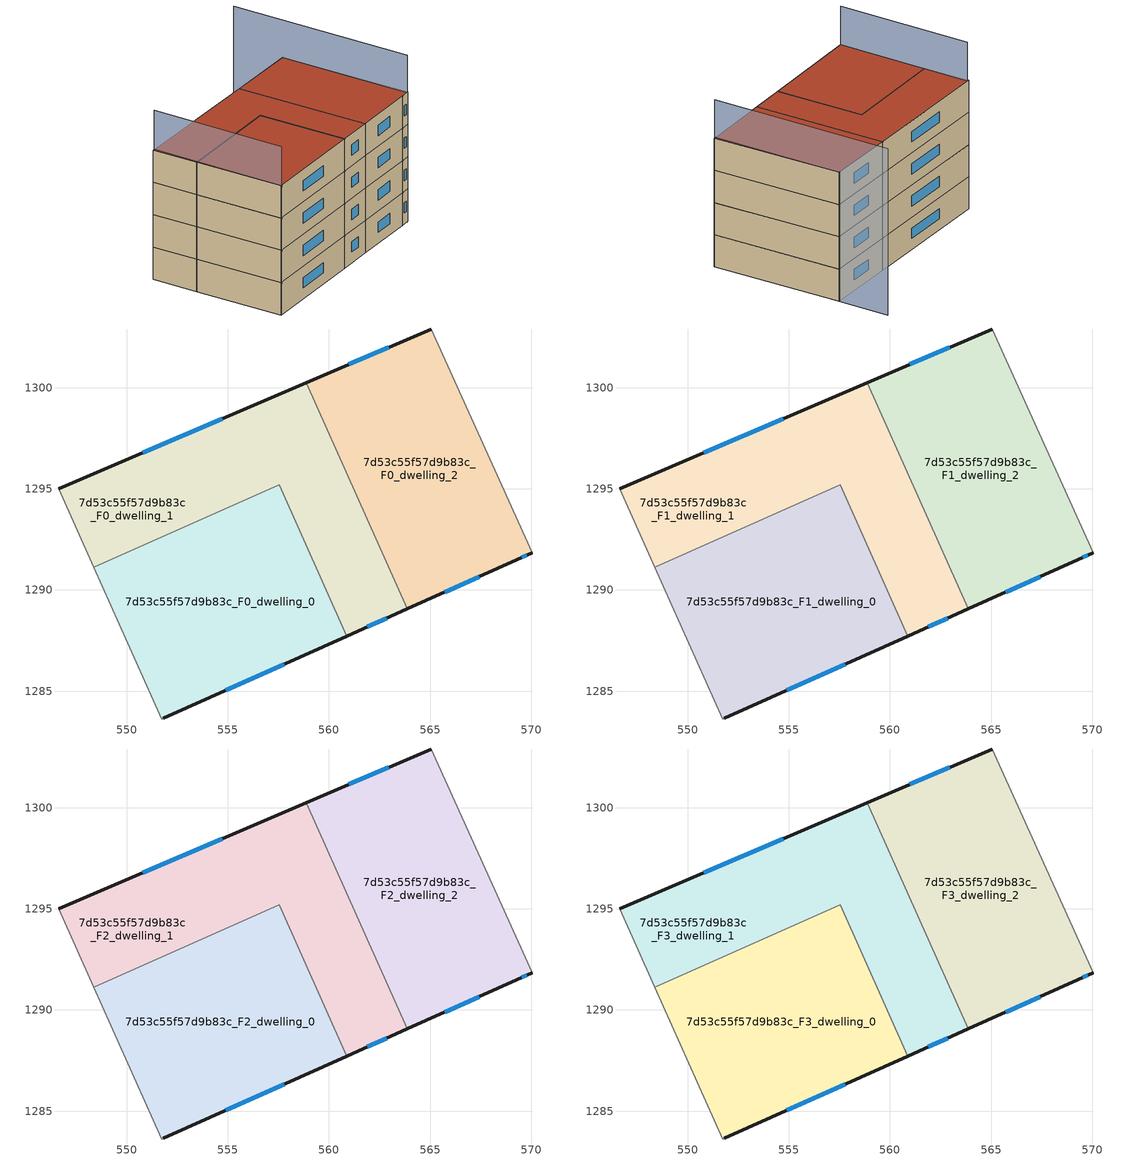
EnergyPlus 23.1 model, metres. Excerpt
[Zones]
7d53c55f57d9b83c_F0_dwelling_0
 floor ground (EU_floor_Construction): 557.53,1295.21 560.88,1287.72 551.8,1283.65 551.73,1283.62 548.38,1291.12 z0
 wall outside (EU_wall_Construction): 551.8,1283.65 560.88,1287.72 z0:3
 wall adiabatic (EU_wall_Construction): 548.38,1291.12 551.73,1283.62 551.8,1283.65 z0:3
 wall to 7d53c55f57d9b83c_F0_dwelling_1 (EU_wall_Construction): 560.88,1287.72 557.53,1295.21 548.38,1291.12 z0:3
 window (EU_Window_Construction): 554.89,1285.04 557.79,1286.34 z1.02:1.98
7d53c55f57d9b83c_F0_dwelling_1
 floor ground (EU_floor_Construction): 558.88,1300.25 563.88,1289.07 560.88,1287.72 557.53,1295.21 548.38,1291.12 546.64,1295 z0
 wall outside (EU_wall_Construction): 558.88,1300.25 546.64,1295 / 560.88,1287.72 563.88,1289.07 z0:3
 wall adiabatic (EU_wall_Construction): 546.64,1295 548.38,1291.12 z0:3
 wall to 7d53c55f57d9b83c_F0_dwelling_2 (EU_wall_Construction): 563.88,1289.07 558.88,1300.25 z0:3
 window (EU_Window_Construction): 554.71,1298.47 550.8,1296.79 / 561.9,1288.18 562.86,1288.61 z1.02:1.98
7d53c55f57d9b83c_F0_dwelling_2
 floor ground (EU_floor_Construction): 565.05,1302.9 570.05,1291.84 569.28,1291.49 563.88,1289.07 558.88,1300.25 z0
 wall outside (EU_wall_Construction): 563.88,1289.07 569.28,1291.49 570.05,1291.84 / 565.05,1302.9 558.88,1300.25 z0:3
 wall adiabatic (EU_wall_Construction): 570.05,1291.84 565.05,1302.9 z0:3
 window (EU_Window_Construction): 565.71,1289.89 567.44,1290.66 / 562.95,1302 560.98,1301.15 / 569.54,1291.61 569.79,1291.72 z1.02:1.98
7d53c55f57d9b83c_F1_dwelling_0
 floor to 7d53c55f57d9b83c_F0_dwelling_0 (EU_floor_Construction): 557.53,1295.21 560.88,1287.72 551.8,1283.65 551.73,1283.62 548.38,1291.12 z3
 wall outside (EU_wall_Construction): 551.8,1283.65 560.88,1287.72 z3:6
 wall adiabatic (EU_wall_Construction): 548.38,1291.12 551.73,1283.62 551.8,1283.65 z3:6
 wall to 7d53c55f57d9b83c_F1_dwelling_1 (EU_wall_Construction): 560.88,1287.72 557.53,1295.21 548.38,1291.12 z3:6
 window (EU_Window_Construction): 554.89,1285.04 557.79,1286.34 z4.02:4.98
7d53c55f57d9b83c_F1_dwelling_1
 floor to 7d53c55f57d9b83c_F0_dwelling_1 (EU_floor_Construction): 558.88,1300.25 563.88,1289.07 560.88,1287.72 557.53,1295.21 548.38,1291.12 546.64,1295 z3
 wall outside (EU_wall_Construction): 558.88,1300.25 546.64,1295 / 560.88,1287.72 563.88,1289.07 z3:6
 wall adiabatic (EU_wall_Construction): 546.64,1295 548.38,1291.12 z3:6
 wall to 7d53c55f57d9b83c_F1_dwelling_2 (EU_wall_Construction): 563.88,1289.07 558.88,1300.25 z3:6
 window (EU_Window_Construction): 554.71,1298.47 550.8,1296.79 / 561.9,1288.18 562.86,1288.61 z4.02:4.98
7d53c55f57d9b83c_F1_dwelling_2
 floor to 7d53c55f57d9b83c_F0_dwelling_2 (EU_floor_Construction): 565.05,1302.9 570.05,1291.84 569.28,1291.49 563.88,1289.07 558.88,1300.25 z3
 wall outside (EU_wall_Construction): 563.88,1289.07 569.28,1291.49 570.05,1291.84 / 565.05,1302.9 558.88,1300.25 z3:6
 wall adiabatic (EU_wall_Construction): 570.05,1291.84 565.05,1302.9 z3:6
 window (EU_Window_Construction): 565.71,1289.89 567.44,1290.66 / 562.95,1302 560.98,1301.15 / 569.54,1291.61 569.79,1291.72 z4.02:4.98
7d53c55f57d9b83c_F2_dwelling_0
 floor to 7d53c55f57d9b83c_F1_dwelling_0 (EU_floor_Construction): 557.53,1295.21 560.88,1287.72 551.8,1283.65 551.73,1283.62 548.38,1291.12 z6
 wall outside (EU_wall_Construction): 551.8,1283.65 560.88,1287.72 z6:9
 wall adiabatic (EU_wall_Construction): 548.38,1291.12 551.73,1283.62 551.8,1283.65 z6:9
 wall to 7d53c55f57d9b83c_F2_dwelling_1 (EU_wall_Construction): 560.88,1287.72 557.53,1295.21 548.38,1291.12 z6:9
 window (EU_Window_Construction): 554.89,1285.04 557.79,1286.34 z7.02:7.98
7d53c55f57d9b83c_F2_dwelling_1
 floor to 7d53c55f57d9b83c_F1_dwelling_1 (EU_floor_Construction): 558.88,1300.25 563.88,1289.07 560.88,1287.72 557.53,1295.21 548.38,1291.12 546.64,1295 z6
 wall outside (EU_wall_Construction): 558.88,1300.25 546.64,1295 / 560.88,1287.72 563.88,1289.07 z6:9
 wall adiabatic (EU_wall_Construction): 546.64,1295 548.38,1291.12 z6:9
 wall to 7d53c55f57d9b83c_F2_dwelling_2 (EU_wall_Construction): 563.88,1289.07 558.88,1300.25 z6:9
 window (EU_Window_Construction): 554.71,1298.47 550.8,1296.79 / 561.9,1288.18 562.86,1288.61 z7.02:7.98
7d53c55f57d9b83c_F2_dwelling_2
 floor to 7d53c55f57d9b83c_F1_dwelling_2 (EU_floor_Construction): 565.05,1302.9 570.05,1291.84 569.28,1291.49 563.88,1289.07 558.88,1300.25 z6
 wall outside (EU_wall_Construction): 563.88,1289.07 569.28,1291.49 570.05,1291.84 / 565.05,1302.9 558.88,1300.25 z6:9
 wall adiabatic (EU_wall_Construction): 570.05,1291.84 565.05,1302.9 z6:9
 window (EU_Window_Construction): 565.71,1289.89 567.44,1290.66 / 562.95,1302 560.98,1301.15 / 569.54,1291.61 569.79,1291.72 z7.02:7.98
7d53c55f57d9b83c_F3_dwelling_0
 floor to 7d53c55f57d9b83c_F2_dwelling_0 (EU_floor_Construction): 557.53,1295.21 560.88,1287.72 551.8,1283.65 551.73,1283.62 548.38,1291.12 z9
 wall outside (EU_wall_Construction): 551.8,1283.65 560.88,1287.72 z9:12
 wall adiabatic (EU_wall_Construction): 548.38,1291.12 551.73,1283.62 551.8,1283.65 z9:12
 wall to 7d53c55f57d9b83c_F3_dwelling_1 (EU_wall_Construction): 560.88,1287.72 557.53,1295.21 548.38,1291.12 z9:12
 window (EU_Window_Construction): 554.89,1285.04 557.79,1286.34 z10.02:10.98
 roof outside (EU_roof_Construction): 560.88,1287.72 557.53,1295.21 548.38,1291.12 551.73,1283.62 551.8,1283.65 z12
7d53c55f57d9b83c_F3_dwelling_1
 floor to 7d53c55f57d9b83c_F2_dwelling_1 (EU_floor_Construction): 558.88,1300.25 563.88,1289.07 560.88,1287.72 557.53,1295.21 548.38,1291.12 546.64,1295 z9
 wall outside (EU_wall_Construction): 558.88,1300.25 546.64,1295 / 560.88,1287.72 563.88,1289.07 z9:12
 wall adiabatic (EU_wall_Construction): 546.64,1295 548.38,1291.12 z9:12
 wall to 7d53c55f57d9b83c_F3_dwelling_2 (EU_wall_Construction): 563.88,1289.07 558.88,1300.25 z9:12
 window (EU_Window_Construction): 554.71,1298.47 550.8,1296.79 / 561.9,1288.18 562.86,1288.61 z10.02:10.98
 roof outside (EU_roof_Construction): 563.88,1289.07 558.88,1300.25 546.64,1295 548.38,1291.12 557.53,1295.21 560.88,1287.72 z12
7d53c55f57d9b83c_F3_dwelling_2
 floor to 7d53c55f57d9b83c_F2_dwelling_2 (EU_floor_Construction): 565.05,1302.9 570.05,1291.84 569.28,1291.49 563.88,1289.07 558.88,1300.25 z9
 wall outside (EU_wall_Construction): 563.88,1289.07 569.28,1291.49 570.05,1291.84 / 565.05,1302.9 558.88,1300.25 z9:12
 wall adiabatic (EU_wall_Construction): 570.05,1291.84 565.05,1302.9 z9:12
 window (EU_Window_Construction): 565.71,1289.89 567.44,1290.66 / 562.95,1302 560.98,1301.15 / 569.54,1291.61 569.79,1291.72 z10.02:10.98
 roof outside (EU_roof_Construction): 569.28,1291.49 570.05,1291.84 565.05,1302.9 558.88,1300.25 563.88,1289.07 z12
shading: 546.82,1295.08 551.73,1283.62 z0:15.6; 569.92,1291.72 563.15,1307.26 z0:15.5
[Building]
EU S2 Campaign: North Axis=0; Terrain=City; Solar Distribution=FullExterior
[Site:Location]
Vienna: Latitude=48; Longitude=16.5; Time Zone=1; Elevation=183
[SizingPeriod:WeatherFileDays]
AnnualSizingPeriod: Begin Month=1; Begin Day of Month=1; End Month=12; End Day of Month=31; Day of Week for Start Day=Monday; Use Weather File Daylight Saving Period=No; Use Weather File Rain and Snow Indicators=No
[MATERIAL]
EU_InternalMass_Material: Roughness=MediumRough; Thickness=0.1; Conductivity=1; Density=1800; Specific Heat=900; Thermal Absorptance=0.9; Solar Absorptance=0.7; Visible Absorptance=0.7
[MATERIAL:NOMASS] Roughness=MediumRough; Thermal Absorptance=0.9; Solar Absorptance=0.7; Visible Absorptance=0.7
Name | Thermal Resistance
EU_wall_NoMass | 0.942466
EU_roof_NoMass | 0.551687
EU_floor_NoMass | 0.66527
[WINDOWMATERIAL:SIMPLEGLAZINGSYSTEM]
EU_Window_SimpleGlazing: UFactor=2.03367; Solar Heat Gain Coefficient=0.65; Visible Transmittance=0.65
[CONSTRUCTION]
EU_wall_Construction: EU_wall_NoMass
EU_roof_Construction: EU_roof_NoMass
EU_floor_Construction: EU_floor_NoMass
EU_Window_Construction: EU_Window_SimpleGlazing
EU_InternalMass_Construction: EU_InternalMass_Material
[ZONE] Type=1; Multiplier=1; Ceiling Height=autocalculate; Floor Area=autocalculate; Part of Total Floor Area=Yes
Name | Volume
7d53c55f57d9b83c_F0_dwelling_0; 7d53c55f57d9b83c_F1_dwelling_0; 7d53c55f57d9b83c_F2_dwelling_0; 7d53c55f57d9b83c_F3_dwelling_0 | 246.809
7d53c55f57d9b83c_F0_dwelling_1 | 246.814
7d53c55f57d9b83c_F1_dwelling_1; 7d53c55f57d9b83c_F2_dwelling_1; 7d53c55f57d9b83c_F3_dwelling_1 | 246.817
7d53c55f57d9b83c_F0_dwelling_2 | 246.803
7d53c55f57d9b83c_F1_dwelling_2; 7d53c55f57d9b83c_F2_dwelling_2; 7d53c55f57d9b83c_F3_dwelling_2 | 246.802
[INTERNALMASS] Construction=EU_InternalMass_Construction
Name | Zone or ZoneList | Surface Area
7d53c55f57d9b83c_F0_dwelling_0_EU_InternalMass | 7d53c55f57d9b83c_F0_dwelling_0 | 82.2681
7d53c55f57d9b83c_F0_dwelling_1_EU_InternalMass | 7d53c55f57d9b83c_F0_dwelling_1 | 82.272
7d53c55f57d9b83c_F0_dwelling_2_EU_InternalMass | 7d53c55f57d9b83c_F0_dwelling_2 | 82.2708
7d53c55f57d9b83c_F1_dwelling_0_EU_InternalMass | 7d53c55f57d9b83c_F1_dwelling_0 | 82.2681
7d53c55f57d9b83c_F1_dwelling_1_EU_InternalMass | 7d53c55f57d9b83c_F1_dwelling_1 | 82.272
7d53c55f57d9b83c_F1_dwelling_2_EU_InternalMass | 7d53c55f57d9b83c_F1_dwelling_2 | 82.2708
7d53c55f57d9b83c_F2_dwelling_0_EU_InternalMass | 7d53c55f57d9b83c_F2_dwelling_0 | 82.2681
7d53c55f57d9b83c_F2_dwelling_1_EU_InternalMass | 7d53c55f57d9b83c_F2_dwelling_1 | 82.272
7d53c55f57d9b83c_F2_dwelling_2_EU_InternalMass | 7d53c55f57d9b83c_F2_dwelling_2 | 82.2708
7d53c55f57d9b83c_F3_dwelling_0_EU_InternalMass | 7d53c55f57d9b83c_F3_dwelling_0 | 82.2681
7d53c55f57d9b83c_F3_dwelling_1_EU_InternalMass | 7d53c55f57d9b83c_F3_dwelling_1 | 82.272
7d53c55f57d9b83c_F3_dwelling_2_EU_InternalMass | 7d53c55f57d9b83c_F3_dwelling_2 | 82.2708
[OTHEREQUIPMENT] Fuel Type=Electricity; Design Level Calculation Method=Watts/Area; Power per Zone Floor Area=1; Fraction Latent=0; Fraction Radiant=0; Fraction Lost=0; Carbon Dioxide Generation Rate=0; EndUse Subcategory=EU_Step8_InternalGains
Name | Zone or ZoneList or Space or SpaceList | Schedule
EU_Step8_InternalGain_7d53c55f57d9b83c_F0_dwelling_0_f000 | 7d53c55f57d9b83c_F0_dwelling_0 | EU_Step8_GainSchedule_7d53c55f57d9b83c_F0_dwelling_0_f000
EU_Step8_InternalGain_7d53c55f57d9b83c_F0_dwelling_1_f000 | 7d53c55f57d9b83c_F0_dwelling_1 | EU_Step8_GainSchedule_7d53c55f57d9b83c_F0_dwelling_1_f000
EU_Step8_InternalGain_7d53c55f57d9b83c_F0_dwelling_2_f000 | 7d53c55f57d9b83c_F0_dwelling_2 | EU_Step8_GainSchedule_7d53c55f57d9b83c_F0_dwelling_2_f000
EU_Step8_InternalGain_7d53c55f57d9b83c_F1_dwelling_0_f000 | 7d53c55f57d9b83c_F1_dwelling_0 | EU_Step8_GainSchedule_7d53c55f57d9b83c_F1_dwelling_0_f000
EU_Step8_InternalGain_7d53c55f57d9b83c_F1_dwelling_1_f000 | 7d53c55f57d9b83c_F1_dwelling_1 | EU_Step8_GainSchedule_7d53c55f57d9b83c_F1_dwelling_1_f000
EU_Step8_InternalGain_7d53c55f57d9b83c_F1_dwelling_2_f000 | 7d53c55f57d9b83c_F1_dwelling_2 | EU_Step8_GainSchedule_7d53c55f57d9b83c_F1_dwelling_2_f000
EU_Step8_InternalGain_7d53c55f57d9b83c_F2_dwelling_0_f000 | 7d53c55f57d9b83c_F2_dwelling_0 | EU_Step8_GainSchedule_7d53c55f57d9b83c_F2_dwelling_0_f000
EU_Step8_InternalGain_7d53c55f57d9b83c_F2_dwelling_1_f000 | 7d53c55f57d9b83c_F2_dwelling_1 | EU_Step8_GainSchedule_7d53c55f57d9b83c_F2_dwelling_1_f000
EU_Step8_InternalGain_7d53c55f57d9b83c_F2_dwelling_2_f000 | 7d53c55f57d9b83c_F2_dwelling_2 | EU_Step8_GainSchedule_7d53c55f57d9b83c_F2_dwelling_2_f000
EU_Step8_InternalGain_7d53c55f57d9b83c_F3_dwelling_0_f000 | 7d53c55f57d9b83c_F3_dwelling_0 | EU_Step8_GainSchedule_7d53c55f57d9b83c_F3_dwelling_0_f000
EU_Step8_InternalGain_7d53c55f57d9b83c_F3_dwelling_1_f000 | 7d53c55f57d9b83c_F3_dwelling_1 | EU_Step8_GainSchedule_7d53c55f57d9b83c_F3_dwelling_1_f000
EU_Step8_InternalGain_7d53c55f57d9b83c_F3_dwelling_2_f000 | 7d53c55f57d9b83c_F3_dwelling_2 | EU_Step8_GainSchedule_7d53c55f57d9b83c_F3_dwelling_2_f000
[ZONEVENTILATION:DESIGNFLOWRATE] Schedule=EU_AlwaysOn; Design Flow Rate Calculation Method=AirChanges/Hour; Air Changes per Hour=0.530523; Ventilation Type=Natural; Fan Pressure Rise=0; Fan Total Efficiency=1; Constant Term Coefficient=1; Temperature Term Coefficient=0; Velocity Term Coefficient=0; Velocity Squared Term Coefficient=0; Minimum Indoor Temperature=-100; Maximum Indoor Temperature=100; Delta Temperature=-100; Minimum Outdoor Temperature=-100; Maximum Outdoor Temperature=100; Maximum Wind Speed=40
Name | Zone or ZoneList or Space or SpaceList
EU_ConstantAir_7d53c55f57d9b83c_F0_dwelling_0 | 7d53c55f57d9b83c_F0_dwelling_0
EU_ConstantAir_7d53c55f57d9b83c_F0_dwelling_1 | 7d53c55f57d9b83c_F0_dwelling_1
EU_ConstantAir_7d53c55f57d9b83c_F0_dwelling_2 | 7d53c55f57d9b83c_F0_dwelling_2
EU_ConstantAir_7d53c55f57d9b83c_F1_dwelling_0 | 7d53c55f57d9b83c_F1_dwelling_0
EU_ConstantAir_7d53c55f57d9b83c_F1_dwelling_1 | 7d53c55f57d9b83c_F1_dwelling_1
EU_ConstantAir_7d53c55f57d9b83c_F1_dwelling_2 | 7d53c55f57d9b83c_F1_dwelling_2
EU_ConstantAir_7d53c55f57d9b83c_F2_dwelling_0 | 7d53c55f57d9b83c_F2_dwelling_0
EU_ConstantAir_7d53c55f57d9b83c_F2_dwelling_1 | 7d53c55f57d9b83c_F2_dwelling_1
EU_ConstantAir_7d53c55f57d9b83c_F2_dwelling_2 | 7d53c55f57d9b83c_F2_dwelling_2
EU_ConstantAir_7d53c55f57d9b83c_F3_dwelling_0 | 7d53c55f57d9b83c_F3_dwelling_0
EU_ConstantAir_7d53c55f57d9b83c_F3_dwelling_1 | 7d53c55f57d9b83c_F3_dwelling_1
EU_ConstantAir_7d53c55f57d9b83c_F3_dwelling_2 | 7d53c55f57d9b83c_F3_dwelling_2
[HVACTEMPLATE:THERMOSTAT] Constant Heating Setpoint=20; Constant Cooling Setpoint=50
EU_HeatOnly_7d53c55f57d9b83c_F0_dwelling_0; EU_HeatOnly_7d53c55f57d9b83c_F0_dwelling_1; EU_HeatOnly_7d53c55f57d9b83c_F0_dwelling_2; EU_HeatOnly_7d53c55f57d9b83c_F1_dwelling_0; EU_HeatOnly_7d53c55f57d9b83c_F1_dwelling_1; EU_HeatOnly_7d53c55f57d9b83c_F1_dwelling_2; EU_HeatOnly_7d53c55f57d9b83c_F2_dwelling_0; EU_HeatOnly_7d53c55f57d9b83c_F2_dwelling_1; EU_HeatOnly_7d53c55f57d9b83c_F2_dwelling_2; EU_HeatOnly_7d53c55f57d9b83c_F3_dwelling_0; EU_HeatOnly_7d53c55f57d9b83c_F3_dwelling_1; EU_HeatOnly_7d53c55f57d9b83c_F3_dwelling_2
[HVACTEMPLATE:ZONE:IDEALLOADSAIRSYSTEM] System Availability Schedule=EU_AlwaysOn; Maximum Heating Supply Air Temperature=50; Minimum Cooling Supply Air Temperature=13; Maximum Heating Supply Air Humidity Ratio=0.0156; Minimum Cooling Supply Air Humidity Ratio=0.0077; Heating Limit=NoLimit; Cooling Limit=NoLimit; Heating Availability Schedule=EU_AlwaysOn; Cooling Availability Schedule=EU_CoolingOff; Dehumidification Control Type=ConstantSensibleHeatRatio; Cooling Sensible Heat Ratio=0.7; Dehumidification Setpoint=60; Humidification Control Type=None; Humidification Setpoint=30; Outdoor Air Method=None; Outdoor Air Flow Rate per Person=0.00944; Outdoor Air Flow Rate per Zone Floor Area=0; Outdoor Air Flow Rate per Zone=0; Demand Controlled Ventilation Type=None; Outdoor Air Economizer Type=NoEconomizer; Heat Recovery Type=None; Sensible Heat Recovery Effectiveness=0.7; Latent Heat Recovery Effectiveness=0.65
Name | Template Thermostat
7d53c55f57d9b83c_F0_dwelling_0 | EU_HeatOnly_7d53c55f57d9b83c_F0_dwelling_0
7d53c55f57d9b83c_F0_dwelling_1 | EU_HeatOnly_7d53c55f57d9b83c_F0_dwelling_1
7d53c55f57d9b83c_F0_dwelling_2 | EU_HeatOnly_7d53c55f57d9b83c_F0_dwelling_2
7d53c55f57d9b83c_F1_dwelling_0 | EU_HeatOnly_7d53c55f57d9b83c_F1_dwelling_0
7d53c55f57d9b83c_F1_dwelling_1 | EU_HeatOnly_7d53c55f57d9b83c_F1_dwelling_1
7d53c55f57d9b83c_F1_dwelling_2 | EU_HeatOnly_7d53c55f57d9b83c_F1_dwelling_2
7d53c55f57d9b83c_F2_dwelling_0 | EU_HeatOnly_7d53c55f57d9b83c_F2_dwelling_0
7d53c55f57d9b83c_F2_dwelling_1 | EU_HeatOnly_7d53c55f57d9b83c_F2_dwelling_1
7d53c55f57d9b83c_F2_dwelling_2 | EU_HeatOnly_7d53c55f57d9b83c_F2_dwelling_2
7d53c55f57d9b83c_F3_dwelling_0 | EU_HeatOnly_7d53c55f57d9b83c_F3_dwelling_0
7d53c55f57d9b83c_F3_dwelling_1 | EU_HeatOnly_7d53c55f57d9b83c_F3_dwelling_1
7d53c55f57d9b83c_F3_dwelling_2 | EU_HeatOnly_7d53c55f57d9b83c_F3_dwelling_2
[SIZING:ZONE] Zone Cooling Design Supply Air Temperature Input Method=SupplyAirTemperature; Zone Cooling Design Supply Air Temperature=13; Zone Heating Design Supply Air Temperature Input Method=SupplyAirTemperature; Zone Heating Design Supply Air Temperature=50; Zone Cooling Design Supply Air Humidity Ratio=0.008; Zone Heating Design Supply Air Humidity Ratio=0.008; Cooling Design Air Flow Method=DesignDay; Cooling Design Air Flow Rate=0; Cooling Minimum Air Flow per Zone Floor Area=0.000762; Cooling Minimum Air Flow=0; Cooling Minimum Air Flow Fraction=0.2; Heating Design Air Flow Method=DesignDay; Heating Design Air Flow Rate=0; Heating Maximum Air Flow per Zone Floor Area=0.002032; Heating Maximum Air Flow=0.141576; Heating Maximum Air Flow Fraction=0.3; Account for Dedicated Outdoor Air System=No; Dedicated Outdoor Air System Control Strategy=NeutralSupplyAir; Dedicated Outdoor Air Low Setpoint Temperature for Design=autosize; Dedicated Outdoor Air High Setpoint Temperature for Design=autosize; Zone Load Sizing Method=Sensible Load Only No Latent Load; Zone Latent Cooling Design Supply Air Humidity Ratio Input Method=HumidityRatioDifference; Zone Cooling Design Supply Air Humidity Ratio Difference=0.005; Zone Latent Heating Design Supply Air Humidity Ratio Input Method=HumidityRatioDifference; Zone Humidification Design Supply Air Humidity Ratio Difference=0.005
7d53c55f57d9b83c_F0_dwelling_0; 7d53c55f57d9b83c_F0_dwelling_1; 7d53c55f57d9b83c_F0_dwelling_2; 7d53c55f57d9b83c_F1_dwelling_0; 7d53c55f57d9b83c_F1_dwelling_1; 7d53c55f57d9b83c_F1_dwelling_2; 7d53c55f57d9b83c_F2_dwelling_0; 7d53c55f57d9b83c_F2_dwelling_1; 7d53c55f57d9b83c_F2_dwelling_2; 7d53c55f57d9b83c_F3_dwelling_0; 7d53c55f57d9b83c_F3_dwelling_1; 7d53c55f57d9b83c_F3_dwelling_2
[SCHEDULE:CONSTANT]
Name | Hourly Value
EU_AlwaysOn | 1
EU_CoolingOff | 0
[SCHEDULE:FILE] Column Number=1; Rows to Skip at Top=0; Number of Hours of Data=8760; Column Separator=Comma; Interpolate to Timestep=No; Minutes per Item=60; Adjust Schedule for Daylight Savings=Yes
Name | File
EU_Step8_GainSchedule_7d53c55f57d9b83c_F0_dwelling_0_f000 | ../../schedules/7d53c55f57d9b83c/7d53c55f57d9b83c_F0_dwelling_0_f000_gain.csv
EU_Step8_GainSchedule_7d53c55f57d9b83c_F0_dwelling_1_f000 | ../../schedules/7d53c55f57d9b83c/7d53c55f57d9b83c_F0_dwelling_1_f000_gain.csv
EU_Step8_GainSchedule_7d53c55f57d9b83c_F0_dwelling_2_f000 | ../../schedules/7d53c55f57d9b83c/7d53c55f57d9b83c_F0_dwelling_2_f000_gain.csv
EU_Step8_GainSchedule_7d53c55f57d9b83c_F1_dwelling_0_f000 | ../../schedules/7d53c55f57d9b83c/7d53c55f57d9b83c_F1_dwelling_0_f000_gain.csv
EU_Step8_GainSchedule_7d53c55f57d9b83c_F1_dwelling_1_f000 | ../../schedules/7d53c55f57d9b83c/7d53c55f57d9b83c_F1_dwelling_1_f000_gain.csv
EU_Step8_GainSchedule_7d53c55f57d9b83c_F1_dwelling_2_f000 | ../../schedules/7d53c55f57d9b83c/7d53c55f57d9b83c_F1_dwelling_2_f000_gain.csv
EU_Step8_GainSchedule_7d53c55f57d9b83c_F2_dwelling_0_f000 | ../../schedules/7d53c55f57d9b83c/7d53c55f57d9b83c_F2_dwelling_0_f000_gain.csv
EU_Step8_GainSchedule_7d53c55f57d9b83c_F2_dwelling_1_f000 | ../../schedules/7d53c55f57d9b83c/7d53c55f57d9b83c_F2_dwelling_1_f000_gain.csv
EU_Step8_GainSchedule_7d53c55f57d9b83c_F2_dwelling_2_f000 | ../../schedules/7d53c55f57d9b83c/7d53c55f57d9b83c_F2_dwelling_2_f000_gain.csv
EU_Step8_GainSchedule_7d53c55f57d9b83c_F3_dwelling_0_f000 | ../../schedules/7d53c55f57d9b83c/7d53c55f57d9b83c_F3_dwelling_0_f000_gain.csv
EU_Step8_GainSchedule_7d53c55f57d9b83c_F3_dwelling_1_f000 | ../../schedules/7d53c55f57d9b83c/7d53c55f57d9b83c_F3_dwelling_1_f000_gain.csv
EU_Step8_GainSchedule_7d53c55f57d9b83c_F3_dwelling_2_f000 | ../../schedules/7d53c55f57d9b83c/7d53c55f57d9b83c_F3_dwelling_2_f000_gain.csv
